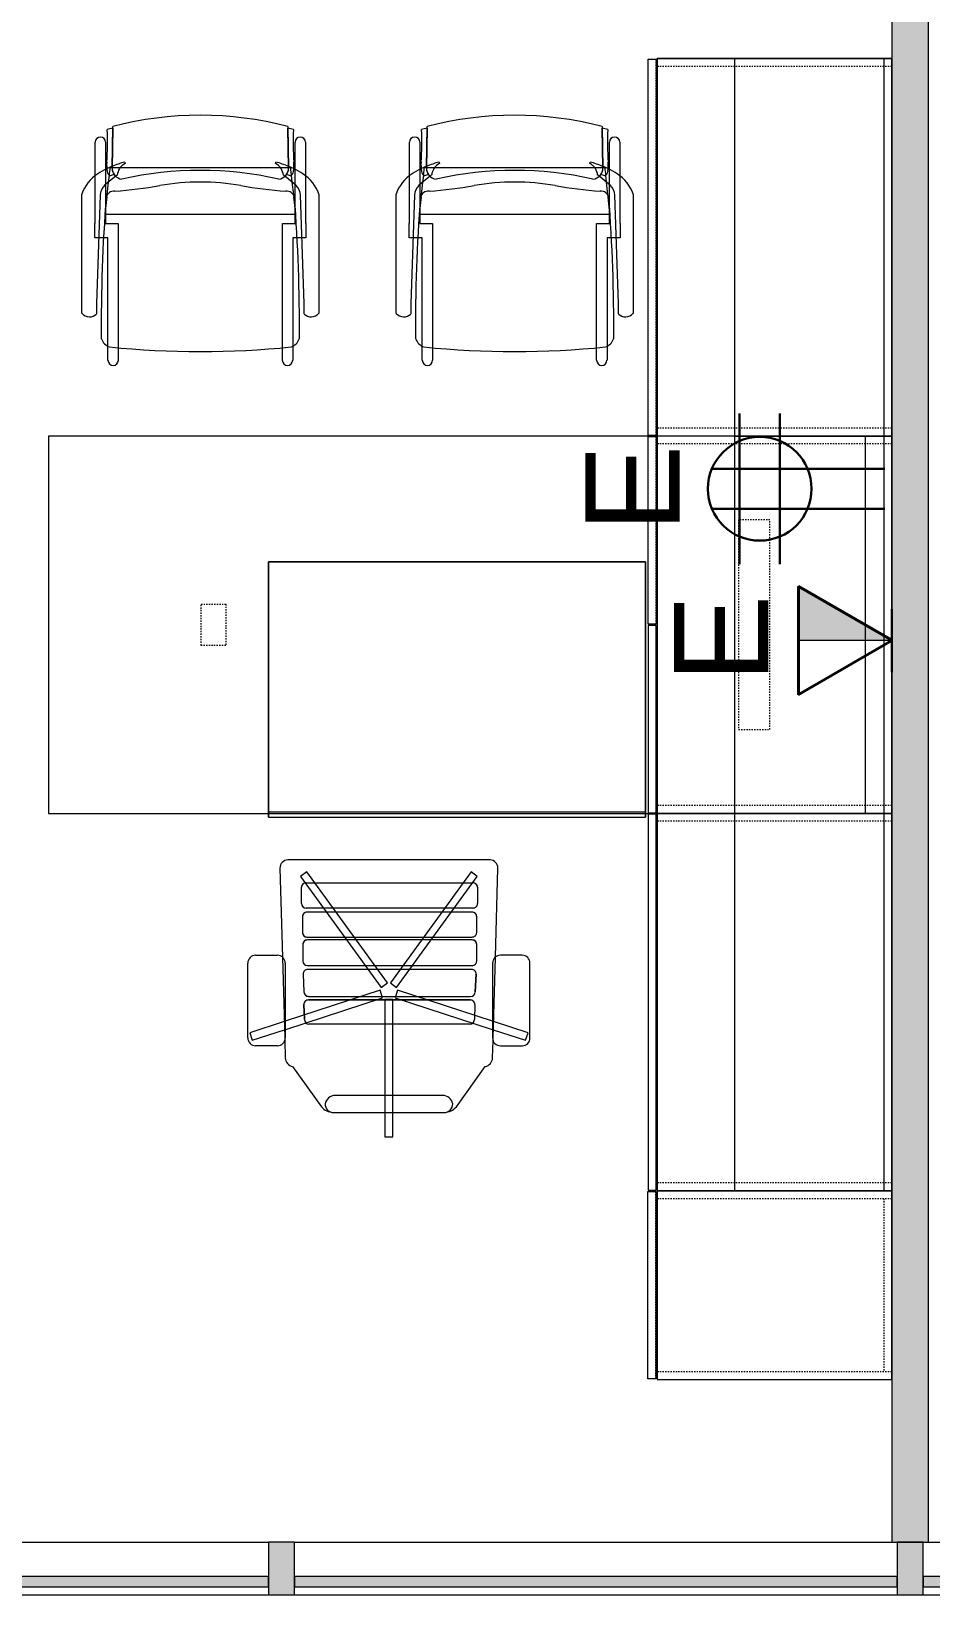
# Model space of a CAD drawing. Header units: inches. Extents: x 1180 to 3050, y -149 to 1363.
# Drawn here: x 2209.5 to 2295.4, y -149.3 to -0.1 of the extents above; entities that cross this region are included whole.
import ezdxf

# ---------------------------------------------------------------- set-up
doc = ezdxf.new("R2010")
doc.units = ezdxf.units.IN
doc.header["$MEASUREMENT"] = 0
doc.linetypes.add('Dash', pattern=[0.25, 0.125, -0.125])
for name, color, linetype, lineweight in [('A-ANNO-NOTE', 131, 'Continuous', 30), ('A-GLAZ-CURT', 52, 'Continuous', 13), ('A-GLAZ-CWMG', 51, 'Continuous', 13), ('A-WALL-PATT', 111, 'Continuous', 13), ('I-FURN', 30, 'Continuous', 9), ('I-FURN-PNLS', 30, 'Dash', 9), ('I-WALL', 2, 'Continuous', 13)]:
    doc.layers.add(name, color=color, linetype=linetype, lineweight=lineweight)
doc.styles.add('Swis721 Lt BT', font='swissl.ttf', dxfattribs={"height": 9})

# ---------------------------------------------------------------- blocks, each defined once
blk = doc.blocks.new('System Panel - Glazed-6522019-FIRST FLOOR POWER _ SIGNAL')
at = {"layer": 'A-GLAZ-CURT', "lineweight": 9}
blk.add_hatch(color=7, dxfattribs=at).paths.add_polyline_path([(-28.75, 1.75), (-28.75, 0.75), (28.75, 0.75), (28.75, 1.75), (4.96, 1.75)], flags=0)
at = {"layer": 'A-GLAZ-CURT', "color": 8, "lineweight": 20}
for p, q in [((28.75, 1.75), (-28.75, 1.75)), ((-28.75, 1.75), (-28.75, 0.75)), ((28.75, 0.75), (28.75, 1.75)), ((-28.75, 0.75), (28.75, 0.75))]:
    blk.add_line(p, q, dxfattribs=at)
blk = doc.blocks.new('Rectangular Mullion - 2_5_ x 5_ rectangular-6520307-FIRST FLOOR POWER _ SIGNAL')
at = {"layer": 'A-GLAZ-CWMG', "lineweight": 9}
blk.add_hatch(color=7, dxfattribs=at).paths.add_polyline_path([(1.25, -2.5), (-1.25, -2.5), (-1.25, 2.5), (1.25, 2.5), (1.25, -1.75)], flags=0)
at = {"layer": 'A-GLAZ-CWMG', "color": 8, "lineweight": 20}
for p, q in [((-1.25, 2.5), (1.25, 2.5)), ((-1.25, -2.5), (-1.25, 2.5)), ((1.25, 2.5), (1.25, -2.5)), ((1.25, -2.5), (-1.25, -2.5))]:
    blk.add_line(p, q, dxfattribs=at)
blk = doc.blocks.new('Rectangular Mullion - 2_5_ x 5_ rectangular-6522014-FIRST FLOOR POWER _ SIGNAL')
at = {"layer": 'A-GLAZ-CWMG', "lineweight": 9}
for p, q in [((2895.17, -144.25), (2952.17, -144.25)), ((2894.67, -149.25), (2952.17, -149.25))]:
    blk.add_line(p, q, dxfattribs=at)
blk = doc.blocks.new('Rectangular Mullion - 2_5_ x 5_ rectangular-V3-FIRST FLOOR POWER _ SIGNAL')
at = {"layer": 'A-GLAZ-CWMG', "lineweight": 9}
for p, q in [((2834.67, -144.25), (2891.67, -144.25)), ((2834.67, -149.25), (2892.17, -149.25))]:
    blk.add_line(p, q, dxfattribs=at)
blk = doc.blocks.new('F - EXECUTIVE DESK 2 - F - EXECUTIVE DESK 2-V26-FIRST FLOOR POWER _ SIGNAL')
at = {"layer": 'I-FURN'}
for p, q in [((47.63, 66.85), (47.63, 64.52)), ((48.38, 66.85), (47.63, 66.85)), ((48.38, 64.52), (48.38, 66.85)), ((53.31, 64.52), (42.69, 64.52)), ((53.27, 64.52), (42.73, 64.52)), ((47.63, 64.52), (47.63, 53.75)), ((48.38, 53.75), (48.38, 64.52)), ((41.56, 63.98), (38.81, 60.13)), ((42.87, 62.9), (53.13, 62.9)), ((57.19, 60.13), (54.44, 63.98)), ((37.36, 58.17), (35.28, 58.17)), ((38.11, 59.31), (38.06, 57.65)), ((57.94, 57.65), (57.89, 59.31)), ((58.64, 58.17), (60.72, 58.17)), ((34.54, 57.42), (34.54, 50.28)), ((34.95, 57.64), (34.71, 56.92)), ((34.71, 56.92), (38.01, 55.85)), ((38.04, 56.63), (34.95, 57.64)), ((38.06, 57.42), (37.84, 49.74)), ((38.06, 57.65), (38.06, 57.47)), ((38.11, 50.28), (38.11, 57.42)), ((57.9, 50.28), (57.9, 57.42)), ((57.94, 57.47), (57.94, 57.65)), ((58.16, 49.74), (57.94, 57.42)), ((61.06, 57.64), (57.96, 56.63)), ((57.99, 55.85), (61.29, 56.92)), ((61.29, 56.92), (61.06, 57.64)), ((61.47, 57.42), (61.47, 50.28)), ((38.01, 55.85), (38.11, 55.82)), ((38.11, 56.61), (38.04, 56.63)), ((38.11, 55.82), (47.17, 52.87)), ((47.41, 53.59), (38.15, 56.6)), ((39.8, 54.24), (39.84, 55.66)), ((39.8, 54.24), (39.84, 55.66)), ((40.28, 56.09), (55.63, 56.09)), ((40.28, 56.09), (55.63, 56.09)), ((57.85, 56.6), (48.6, 53.59)), ((48.83, 52.87), (57.9, 55.82)), ((56.07, 55.66), (56.11, 54.24)), ((56.11, 54.24), (56.07, 55.66)), ((57.96, 56.63), (57.9, 56.61)), ((57.9, 55.82), (57.99, 55.85)), ((55.67, 53.79), (40.24, 53.79)), ((40.24, 53.79), (55.67, 53.79)), ((47.63, 53.75), (48.38, 53.75)), ((47.26, 52.62), (39.56, 42.02)), ((39.76, 53.03), (39.68, 51.34)), ((39.68, 51.34), (39.76, 53.03)), ((55.67, 53.45), (40.2, 53.45)), ((55.67, 53.45), (40.2, 53.45)), ((47.17, 52.87), (47.41, 53.59)), ((47.86, 52.17), (47.26, 52.62)), ((48.74, 52.62), (48.14, 52.17)), ((48.6, 53.59), (48.83, 52.87)), ((56.44, 42.02), (48.74, 52.62)), ((56.19, 51.34), (56.11, 53.03)), ((56.19, 51.34), (56.11, 53.03)), ((40.12, 50.88), (55.75, 50.88)), ((40.12, 50.88), (55.75, 50.88)), ((40.16, 41.57), (47.86, 52.17)), ((48.14, 52.17), (55.84, 41.57)), ((35.28, 49.53), (37.36, 49.53)), ((37.84, 49.71), (37.6, 41.21)), ((39.61, 50.08), (39.61, 48.51)), ((39.61, 50.08), (39.61, 48.51)), ((55.78, 50.52), (40.06, 50.52)), ((55.78, 50.52), (40.06, 50.52)), ((56.22, 48.51), (56.22, 50.08)), ((56.22, 48.51), (56.22, 50.08)), ((58.4, 41.21), (58.16, 49.71)), ((60.72, 49.53), (58.64, 49.53)), ((40.06, 48.07), (55.78, 48.07)), ((40.06, 48.07), (55.78, 48.07)), ((55.82, 47.79), (40.06, 47.79)), ((55.82, 47.79), (40.06, 47.79)), ((39.61, 47.35), (39.61, 45.85)), ((39.61, 47.35), (39.61, 45.85)), ((56.26, 45.85), (56.26, 47.35)), ((56.26, 45.85), (56.26, 47.35)), ((39.99, 45.03), (55.9, 45.03)), ((39.99, 45.03), (55.9, 45.03)), ((40.06, 45.41), (55.82, 45.41)), ((40.06, 45.41), (55.82, 45.41)), ((39.55, 43.05), (39.55, 44.59)), ((39.55, 43.05), (39.55, 44.59)), ((56.35, 44.59), (56.35, 43.05)), ((56.35, 44.59), (56.35, 43.05)), ((39.56, 42.02), (40.16, 41.57)), ((55.91, 42.61), (39.99, 42.61)), ((55.91, 42.61), (39.99, 42.61)), ((55.84, 41.57), (56.44, 42.02)), ((38.35, 40.44), (57.65, 40.44)), ((59.5, 36.37), (23.5, 36.37)), ((23.5, 36.3), (23.5, 36.37)), ((23.5, 36.37), (23.5, 36.17)), ((23.5, 36.12), (23.5, 36.3)), ((23.5, 36), (23.5, 36.18)), ((23.5, 36.18), (23.5, 36.13)), ((23.5, 36), (23.5, 36.12)), ((23.5, 36.1), (23.5, 36)), ((23.5, 36.08), (23.5, 36.02)), ((23.5, 36), (23.5, 35.87)), ((23.5, 35.87), (23.5, 36)), ((23.5, 35.93), (23.5, 35.99)), ((23.5, 35.99), (23.5, 35.87)), ((23.5, 35.87), (23.5, 35.93)), ((23.5, 12), (23.5, 35.87)), ((23.5, 35.87), (59.5, 35.87)), ((23.5, 35.87), (59.5, 35.87)), ((23.5, 35.86), (23.5, 12)), ((59.5, 36.17), (59.5, 36.37)), ((59.5, 36.37), (59.5, 36.35)), ((59.5, 36.35), (59.5, 36.3)), ((59.5, 36.3), (59.5, 36.12)), ((59.5, 36.13), (59.5, 36.18)), ((59.5, 36.18), (59.5, 36)), ((59.5, 36.12), (59.5, 36)), ((59.5, 36), (59.5, 36.1)), ((59.5, 36.02), (59.5, 36.08)), ((59.5, 36), (59.5, 35.87)), ((59.5, 35.94), (59.5, 36)), ((59.5, 35.87), (59.5, 35.99)), ((59.5, 35.99), (59.5, 35.93)), ((59.5, 35.87), (59.5, 35.94)), ((59.5, 35.93), (59.5, 35.87)), ((59.5, 35.87), (59.5, 12)), ((59.5, 12), (59.5, 35.86)), ((59.5, 12), (23.5, 12)), ((59.5, 12), (23.5, 12))]:
    blk.add_line(p, q, dxfattribs=at)
for centre, radius, start, end in [((42.72, 63.02), 1.5, 91.3656, 140.4552), ((42.73, 63.71), 0.819, 90, 180), ((53.27, 63.71), 0.819, 0, 90), ((53.28, 63.02), 1.5, 39.5448, 88.6344), ((42.87, 63.87), 0.972, 190, 270), ((53.13, 63.87), 0.972, 270, 350), ((38.97, 59.29), 0.861, 100.7088, 178.3747), ((57.03, 59.29), 0.861, 1.6253, 79.2912), ((35.28, 57.42), 0.746, 90, 180), ((37.36, 57.42), 0.746, 0, 90), ((58.64, 57.42), 0.746, 90, 180), ((60.72, 57.42), 0.746, 360, 90), ((35.28, 50.28), 0.746, 180, 270), ((37.36, 50.28), 0.746, 270, 0), ((58.64, 50.28), 0.746, 180, 270), ((60.72, 50.28), 0.746, 270, 0), ((38.35, 41.19), 0.75, 178.3747, 270), ((57.65, 41.19), 0.75, 270, 1.6253)]:
    blk.add_arc(centre, radius, start, end, dxfattribs=at)
for centre, major_axis, ratio, start_param, end_param in [((40.28, 55.65), (0.441, 0), 0.99965, 1.570796, 3.116145), ((40.28, 55.65), (0.441, 0), 0.99965, 2.343471, 3.116145), ((40.28, 55.65), (0.441, 0), 0.99965, 1.570796, 2.343471), ((55.63, 55.65), (0.441, 0), 0.99965, 0.025448, 1.570796), ((55.63, 55.65), (0.441, 0), 0.99965, 0.025448, 1.570796), ((40.24, 54.23), (0.441, 0), 0.99965, 3.116145, 4.712389), ((40.24, 54.23), (0.441, 0), 0.99965, 3.116145, 3.914267), ((40.24, 54.23), (0.441, 0), 0.99965, 3.914267, 4.712389), ((55.67, 54.23), (0.441, 0), 0.99965, 4.712389, 6.308633), ((55.67, 54.23), (0.441, 0), 0.99965, 4.712389, 5.510511), ((55.67, 54.23), (0.441, 0), 0.99965, 5.510511, 6.308633), ((40.2, 53.01), (0.441, 0), 0.998574, 1.570796, 3.092009), ((40.2, 53.01), (0.441, 0), 0.998574, 1.570796, 3.092009), ((55.67, 53.01), (0.441, 0), 0.998574, 0.049584, 1.570796), ((55.67, 53.01), (0.441, 0), 0.998574, 0.81019, 1.570796), ((55.67, 53.01), (0.441, 0), 0.998574, 0.049584, 0.81019), ((40.12, 51.32), (0.441, 0), 0.998574, 3.092009, 4.712389), ((40.12, 51.32), (0.441, 0), 0.998574, 3.092009, 3.902199), ((40.12, 51.32), (0.441, 0), 0.998574, 3.902199, 4.712389), ((55.75, 51.32), (0.441, 0), 0.998574, 4.712389, 6.332769), ((55.75, 51.32), (0.441, 0), 0.998574, 4.712389, 5.522579), ((55.75, 51.32), (0.441, 0), 0.998574, 5.522579, 6.332769), ((40.06, 50.08), (0.441, 0), 0.999403, 1.570796, 3.141593), ((40.06, 50.08), (0.441, 0), 0.999403, 2.356194, 3.141593), ((40.06, 50.08), (0.441, 0), 0.999403, 1.570796, 2.356194), ((55.78, 50.08), (0.441, 0), 0.999403, 0, 1.570796), ((55.78, 50.08), (0.441, 0), 0.999403, 0, 1.570796), ((40.06, 48.51), (0.441, 0), 0.999403, 3.141593, 4.712389), ((40.06, 48.51), (0.441, 0), 0.999403, 3.141593, 3.926991), ((40.06, 47.35), (0.441, 0), 0.999591, 1.570796, 3.141593), ((40.06, 47.35), (0.441, 0), 0.999591, 1.570796, 3.141593), ((40.06, 48.51), (0.441, 0), 0.999403, 3.926991, 4.712389), ((55.78, 48.51), (0.441, 0), 0.999403, 4.712389, 6.283185), ((55.78, 48.51), (0.441, 0), 0.999403, 4.712389, 5.497787), ((55.82, 47.35), (0.441, 0), 0.999591, 0, 1.570796), ((55.82, 47.35), (0.441, 0), 0.999591, 0.785398, 1.570796), ((55.78, 48.51), (0.441, 0), 0.999403, 5.497787, 6.283185), ((55.82, 47.35), (0.441, 0), 0.999591, 0, 0.785398), ((39.99, 44.59), (0.441, 0), 0.994522, 1.570796, 3.141593), ((39.99, 44.59), (0.441, 0), 0.994522, 2.356194, 3.141593), ((40.06, 45.85), (0.441, 0), 0.999591, 3.141593, 4.712389), ((40.06, 45.85), (0.441, 0), 0.999591, 3.141593, 3.926991), ((39.99, 44.59), (0.441, 0), 0.994522, 1.570796, 2.356194), ((40.06, 45.85), (0.441, 0), 0.999591, 3.926991, 4.712389), ((55.82, 45.85), (0.441, 0), 0.999591, 4.712389, 6.283185), ((55.82, 45.85), (0.441, 0), 0.999591, 4.712389, 5.497787), ((55.9, 44.59), (0.442, 0), 0.994522, 0, 1.570796), ((55.9, 44.59), (0.442, 0), 0.994522, 0, 1.570796), ((55.82, 45.85), (0.441, 0), 0.999591, 5.497787, 6.283185), ((39.99, 43.05), (0.441, 0), 0.994522, 3.141593, 4.712389), ((39.99, 43.05), (0.441, 0), 0.994522, 3.141593, 3.926991), ((39.99, 43.05), (0.441, 0), 0.994522, 3.926991, 4.712389), ((55.91, 43.05), (0.441, 0), 0.994522, 4.712389, 6.283185), ((55.91, 43.05), (-0.441, 0), 0.994522, 1.570796, 2.356194), ((55.91, 43.05), (0.441, 0), 0.994522, 5.497787, 6.283185)]:
    blk.add_ellipse(centre, major_axis=major_axis, ratio=ratio, start_param=start_param, end_param=end_param, dxfattribs=at)
at = {"layer": 'I-FURN-PNLS', "linetype": 'Continuous'}
for p, q in [((0, 90), (0, 72)), ((22.38, 90), (0, 90)), ((22.38, 72), (22.38, 90)), ((22.53, 89.94), (23.28, 89.94)), ((22.53, 72.06), (22.53, 89.94)), ((23.28, 89.94), (23.28, 72.06)), ((0, 72), (0, 0)), ((15, 72), (0, 72)), ((0, 72), (0, 0)), ((0.75, 72), (0, 72)), ((0.75, 72), (0, 72)), ((0, 72), (0, 0)), ((0, 72), (0, 0)), ((0.75, 72), (0, 72)), ((0, 72), (22.38, 72)), ((0, 72), (0, 36)), ((0.75, 72), (0, 72)), ((0.75, 0), (0.75, 72)), ((0.75, 0), (0.75, 72)), ((0.75, 0), (0.75, 72)), ((15, 72), (0.75, 72)), ((15, 72), (0.75, 72)), ((15, 0), (15, 72)), ((22.38, 72), (15, 72)), ((22.38, 72), (15, 72)), ((22.38, 36), (22.38, 72)), ((22.38, 36), (22.38, 72)), ((22.5, 71.94), (22.5, 36.06)), ((23.25, 71.94), (22.5, 71.94)), ((23.28, 72.06), (22.53, 72.06)), ((23.25, 36.06), (23.25, 71.94)), ((0, 36), (0.75, 36)), ((0, 36), (0, 0)), ((0.75, 36), (0, 36)), ((0.75, 36), (2.5, 36)), ((2.5, 36), (0.75, 36)), ((15, 36), (2.5, 36)), ((2.5, 36), (2.5, 0)), ((2.5, 36), (15, 36)), ((15, 36), (2.5, 36)), ((80.5, 36), (15, 36)), ((15, 36), (22.38, 36)), ((22.38, 36), (15, 36)), ((22.38, 0), (22.38, 36)), ((22.38, 0), (22.38, 36)), ((22.5, 36.06), (23.25, 36.06)), ((23.25, 35.94), (22.5, 35.94)), ((22.5, 35.94), (22.5, 18.06)), ((23.25, 18.06), (23.25, 35.94)), ((59.5, 36.37), (23.5, 36.37)), ((23.5, 36.37), (23.5, 12)), ((59.5, 12), (59.5, 36.37)), ((80.5, 0), (80.5, 36)), ((22.5, 18.06), (23.25, 18.06)), ((22.5, 17.94), (23.25, 17.94)), ((22.5, 0.06), (22.5, 17.94)), ((23.25, 17.94), (23.25, 0.06)), ((23.5, 12), (59.5, 12)), ((0, 0), (15, 0)), ((0, 0), (0.75, 0)), ((0.75, 0), (2.5, 0)), ((2.5, 0), (15, 0)), ((15, 0), (22.38, 0)), ((23.25, 0.06), (22.5, 0.06)), ((0, 0), (0.75, 0)), ((0, 0), (0.75, 0)), ((0, 0), (0, -18.53)), ((0, 0), (0.75, 0)), ((0, -18.53), (0, 0)), ((0, 0), (0, -36)), ((15, 0), (0, 0)), ((0.75, 0), (2.5, 0)), ((0.75, -36), (0.75, 0)), ((2.5, 0), (15, 0)), ((2.5, 0), (15, 0)), ((15, 0), (80.5, 0)), ((15, 0), (22.38, 0)), ((15, -36), (15, 0)), ((22.38, -36), (22.38, 0)), ((22.38, 0), (22.38, -36)), ((22.5, -0.06), (23.25, -0.06)), ((22.5, -35.94), (22.5, -0.06)), ((23.25, -0.06), (23.25, -35.94)), ((0, -36), (15, -36)), ((15, -36), (0, -36)), ((0, -36), (15, -36)), ((15, -36), (22.38, -36)), ((22.38, -36), (15, -36)), ((23.25, -35.94), (22.5, -35.94))]:
    blk.add_line(p, q, dxfattribs=at)
at = {"layer": 'I-FURN-PNLS'}
for p, q in [((22.53, 89.94), (22.53, 72.06)), ((0, 89.25), (22.38, 89.25)), ((0.75, 72.75), (0.75, 89.25)), ((0, 72.75), (22.38, 72.75)), ((0, 0), (0, 72)), ((0, 36), (0, 72)), ((22.38, 36), (22.38, 72)), ((22.5, 36.06), (22.5, 71.94)), ((0, 71.25), (0.75, 71.25)), ((0.75, 71.25), (15, 71.25)), ((15, 71.25), (22.38, 71.25)), ((0, 36.75), (0.75, 36.75)), ((0, 0), (0, 36)), ((0.75, 36.75), (15, 36.75)), ((15, 36.75), (22.38, 36.75)), ((22.38, 0), (22.38, 36)), ((22.5, 18.06), (22.5, 35.94)), ((0, 35.25), (0.75, 35.25)), ((0.75, 35.25), (2.5, 35.25)), ((2.5, 35.25), (15, 35.25)), ((15, 35.25), (22.38, 35.25)), ((11.63, 28), (11.63, 8)), ((14.63, 28), (11.63, 28)), ((14.63, 8), (14.63, 28)), ((63.57, 19.97), (65.93, 19.97)), ((63.57, 16.03), (63.57, 19.97)), ((65.93, 19.97), (65.93, 16.03)), ((22.5, 17.94), (22.5, 0.06)), ((65.93, 16.03), (63.57, 16.03)), ((11.63, 8), (14.63, 8)), ((0, 0.75), (0.75, 0.75)), ((0.75, 0.75), (2.5, 0.75)), ((2.5, 0.75), (15, 0.75)), ((15, 0.75), (22.38, 0.75)), ((22.38, 0), (22.38, -36)), ((0, 0), (0, -36)), ((0, -0.75), (15, -0.75)), ((15, -0.75), (22.38, -0.75)), ((22.5, -0.06), (22.5, -35.94)), ((0, -35.25), (15, -35.25)), ((15, -35.25), (22.38, -35.25))]:
    blk.add_line(p, q, dxfattribs=at)
blk = doc.blocks.new('F-Haworth_Chair_X99-Seminar - X99 Seminar Chair with Glides-V27-FIRST FLOOR POWER _ SIGNAL')
at = {"layer": 'I-FURN'}
for p, q in [((-8.82, 9.44), (-8.82, 10.78)), ((-7.83, 10.78), (-7.83, 9.57)), ((7.83, 9.57), (7.83, 10.78)), ((8.82, 10.78), (8.82, 9.44)), ((-8.82, -0.89), (-8.82, 9.44)), ((-7.83, 9.57), (-7.83, -2.27)), ((7.83, -2.27), (7.83, 9.57)), ((8.82, 9.44), (8.82, -0.89)), ((-11.32, 5.48), (-11.3, 6.32)), ((-9.92, 6.36), (-9.92, 5.36)), ((9.92, 5.36), (9.92, 6.36)), ((11.3, 6.32), (11.32, 5.48)), ((-11.32, -5.06), (-11.32, 5.48)), ((-9.92, 5.36), (-9.57, -4.97)), ((9.57, -4.97), (9.92, 5.36)), ((11.32, 5.48), (11.32, -5.06)), ((-10.07, -0.89), (-9.71, -0.89)), ((-10.07, -2.27), (-10.07, -0.89)), ((-9.71, -0.89), (-9.2, -0.89)), ((-9.2, -0.89), (-8.82, -0.89)), ((8.82, -0.89), (9.2, -0.89)), ((9.2, -0.89), (9.71, -0.89)), ((9.71, -0.89), (10.07, -0.89)), ((10.07, -0.89), (10.07, -2.27)), ((-10.04, -2.27), (-10.07, -2.27)), ((-10.04, -4.99), (-10.04, -2.27)), ((-9.04, -2.27), (-9.04, -3.12)), ((-7.83, -2.27), (-9.04, -2.27)), ((9.04, -2.27), (7.83, -2.27)), ((9.04, -3.12), (9.04, -2.27)), ((10.04, -2.27), (10.04, -4.99)), ((10.07, -2.27), (10.04, -2.27)), ((-9.07, -3.12), (9.07, -3.12)), ((-9.07, -3.2), (-9.07, -3.12)), ((-8.9, -4.8), (-9.07, -3.2)), ((-9.04, -3.12), (-9.04, -3.43)), ((-9.04, -3.43), (-9.04, -3.62)), ((-9.04, -3.62), (-9.04, -5.99)), ((9.07, -3.2), (8.9, -4.8)), ((9.04, -3.43), (9.04, -3.12)), ((9.04, -3.62), (9.04, -3.43)), ((9.04, -5.99), (9.04, -3.62)), ((9.07, -3.12), (9.07, -3.2)), ((-10.04, -6.81), (-10.04, -5)), ((-9.13, -5.92), (-8.07, -6.77)), ((-8.88, -4.99), (-8.89, -4.91)), ((-8.75, -6.22), (-8.88, -4.99)), ((8.07, -6.77), (9.13, -5.92)), ((8.88, -4.99), (8.75, -6.22)), ((8.89, -4.91), (8.88, -4.99)), ((10.04, -5), (10.04, -6.81)), ((-10.04, -10.02), (-10.04, -6.81)), ((-9.04, -5.99), (-9.04, -7.4)), ((-9.04, -7.4), (-9.04, -10.02)), ((-8.68, -6.87), (-8.75, -6.22)), ((-8.62, -7.42), (-8.68, -6.87)), ((-8.6, -7.6), (-8.62, -7.43)), ((-8.61, -6.81), (-8.23, -6.95)), ((-8.03, -6.81), (-7.95, -6.87)), ((7.95, -6.87), (8.03, -6.81)), ((8.23, -6.95), (8.61, -6.81)), ((8.62, -7.43), (8.6, -7.6)), ((8.66, -7.04), (8.62, -7.42)), ((8.68, -6.87), (8.66, -7.03)), ((8.75, -6.22), (8.68, -6.87)), ((9.04, -7.4), (9.04, -5.99)), ((9.04, -10.02), (9.04, -7.4)), ((10.04, -6.81), (10.04, -10.02)), ((-8.49, -7.6), (-8.56, -7.6)), ((-8.42, -7.57), (-8.34, -11.37)), ((-8.34, -11.52), (-8.42, -7.57)), ((-7.65, -7.6), (-8.4, -7.6)), ((7.65, -7.6), (-7.65, -7.6)), ((-7.18, -7.99), (-7.21, -8.13)), ((7.21, -8.13), (7.18, -7.99)), ((8.4, -7.6), (7.65, -7.6)), ((8.34, -11.37), (8.42, -7.57)), ((8.42, -7.57), (8.34, -11.52)), ((8.56, -7.6), (8.49, -7.6))]:
    blk.add_line(p, q, dxfattribs=at)
for centre, radius, start, end in [((-8.32, 10.78), 0.495, 0, 180), ((8.32, 10.78), 0.495, 0, 180), ((-8.21, 8.28), 1.31, 110.0433, 159.9567), ((0, -75.01), 84.96, 84.1475, 95.8525), ((8.21, 8.28), 1.31, 20.0433, 69.9567), ((144.06, 7.32), 153.52, 179.4749, 184.5213), ((-144.06, 7.32), 153.52, 355.4787, 0.5251), ((-10.58, 5.68), 0.956, 45.8901, 138.1099), ((10.58, 5.68), 0.956, 41.8901, 134.1099), ((-7.87, -3.92), 3.63, 198.1789, 238.0478), ((-8.18, -4.9), 1.39, 182.8013, 227.1078), ((-8.24, -4.59), 0.763, 194.2338, 275.7662), ((-11.32, -48.08), 42.84, 79.9767, 85.7699), ((0, 15.97), 22.19, 259.9767, 280.0233), ((11.32, -48.08), 42.84, 94.2301, 100.0233), ((8.24, -4.59), 0.763, 264.2338, 345.7662), ((8.18, -4.9), 1.39, 312.8922, 357.1987), ((7.87, -3.92), 3.63, 301.9522, 341.8211), ((-4.71, 1.15), 9.61, 238.0478, 243.9964), ((-5.2, -7.86), 3.74, 170.0936, 184.0143), ((-8.28, -7.33), 0.613, 122.5427, 170.0936), ((-7.37, -7.55), 1.05, 95.9554, 181.1786), ((-7.37, -7.55), 1.05, 145.2002, 181.1786), ((-6.55, -6.76), 1.38, 185.0878, 212.4248), ((0, 26.49), 33.83, 257.2285, 282.7715), ((7.37, -7.55), 1.05, 358.8214, 84.0446), ((6.55, -6.76), 1.38, 327.5752, 354.9122), ((7.37, -7.55), 1.05, 358.8214, 34.7998), ((8.28, -7.33), 0.613, 9.9064, 57.4573), ((5.2, -7.86), 3.74, 355.9857, 9.9064), ((4.71, 1.15), 9.61, 296.0036, 301.9522), ((-36.06, -10.03), 27.2, 357.4882, 4.0143), ((-4.71, 1.15), 9.61, 243.9964, 246.4906), ((-4.71, 1.15), 9.61, 246.6393, 247.073), ((-4.71, 1.15), 9.61, 247.2631, 254.9334), ((-6.55, -6.76), 1.38, 214.0187, 242.9497), ((6.55, -6.76), 1.38, 297.0503, 325.9813), ((4.71, 1.15), 9.61, 285.0666, 292.7369), ((4.71, 1.15), 9.61, 292.927, 293.3607), ((4.71, 1.15), 9.61, 293.5094, 296.0036), ((36.06, -10.03), 27.2, 175.9857, 182.5118), ((-9.54, -10.02), 0.498, 180, 0), ((9.54, -10.02), 0.498, 180, 0), ((0, 20.73), 33.17, 254.4478, 255.4234), ((0, 20.29), 32.89, 255.304, 284.6925), ((0, 20.73), 33.17, 284.5766, 285.5522)]:
    blk.add_arc(centre, radius, start, end, dxfattribs=at)
blk = doc.blocks.new('F-Haworth_Chair_X99-Seminar - X99 Seminar Chair with Glides-V28-FIRST FLOOR POWER _ SIGNAL')
at = {"layer": 'I-FURN'}
for p, q in [((-8.82, 9.44), (-8.82, 10.78)), ((-7.83, 10.78), (-7.83, 9.57)), ((7.83, 9.57), (7.83, 10.78)), ((8.82, 10.78), (8.82, 9.44)), ((-8.82, -0.89), (-8.82, 9.44)), ((-7.83, 9.57), (-7.83, -2.27)), ((7.83, -2.27), (7.83, 9.57)), ((8.82, 9.44), (8.82, -0.89)), ((-11.32, 5.48), (-11.3, 6.32)), ((-9.92, 6.36), (-9.92, 5.36)), ((9.92, 5.36), (9.92, 6.36)), ((11.3, 6.32), (11.32, 5.48)), ((-11.32, -5.06), (-11.32, 5.48)), ((-9.92, 5.36), (-9.57, -4.97)), ((9.57, -4.97), (9.92, 5.36)), ((11.32, 5.48), (11.32, -5.06)), ((-10.07, -0.89), (-9.71, -0.89)), ((-10.07, -2.27), (-10.07, -0.89)), ((-9.71, -0.89), (-9.2, -0.89)), ((-9.2, -0.89), (-8.82, -0.89)), ((8.82, -0.89), (9.2, -0.89)), ((9.2, -0.89), (9.71, -0.89)), ((9.71, -0.89), (10.07, -0.89)), ((10.07, -0.89), (10.07, -2.27)), ((-10.04, -2.27), (-10.07, -2.27)), ((-10.04, -4.99), (-10.04, -2.27)), ((-9.04, -2.27), (-9.04, -3.12)), ((-7.83, -2.27), (-9.04, -2.27)), ((9.04, -2.27), (7.83, -2.27)), ((9.04, -3.12), (9.04, -2.27)), ((10.04, -2.27), (10.04, -4.99)), ((10.07, -2.27), (10.04, -2.27)), ((-9.07, -3.12), (9.07, -3.12)), ((-9.07, -3.2), (-9.07, -3.12)), ((-8.9, -4.8), (-9.07, -3.2)), ((-9.04, -3.12), (-9.04, -3.43)), ((-9.04, -3.43), (-9.04, -3.62)), ((-9.04, -3.62), (-9.04, -5.99)), ((9.07, -3.2), (8.9, -4.8)), ((9.04, -3.43), (9.04, -3.12)), ((9.04, -3.62), (9.04, -3.43)), ((9.04, -5.99), (9.04, -3.62)), ((9.07, -3.12), (9.07, -3.2)), ((-10.04, -6.81), (-10.04, -5)), ((-9.13, -5.92), (-8.07, -6.77)), ((-8.88, -4.99), (-8.89, -4.91)), ((-8.75, -6.22), (-8.88, -4.99)), ((8.07, -6.77), (9.13, -5.92)), ((8.88, -4.99), (8.75, -6.22)), ((8.89, -4.91), (8.88, -4.99)), ((10.04, -5), (10.04, -6.81)), ((-10.04, -10.02), (-10.04, -6.81)), ((-9.04, -5.99), (-9.04, -7.4)), ((-9.04, -7.4), (-9.04, -10.02)), ((-8.68, -6.87), (-8.75, -6.22)), ((-8.66, -7.03), (-8.68, -6.87)), ((-8.62, -7.42), (-8.66, -7.04)), ((-8.6, -7.6), (-8.62, -7.43)), ((-8.61, -6.81), (-8.23, -6.95)), ((-8.03, -6.81), (-7.95, -6.87)), ((7.95, -6.87), (8.03, -6.81)), ((8.23, -6.95), (8.61, -6.81)), ((8.62, -7.43), (8.6, -7.6)), ((8.66, -7.04), (8.62, -7.42)), ((8.68, -6.87), (8.66, -7.03)), ((8.75, -6.22), (8.68, -6.87)), ((9.04, -7.4), (9.04, -5.99)), ((9.04, -10.02), (9.04, -7.4)), ((10.04, -6.81), (10.04, -10.02)), ((-8.49, -7.6), (-8.56, -7.6)), ((-8.42, -7.57), (-8.34, -11.37)), ((-8.34, -11.52), (-8.42, -7.57)), ((-7.65, -7.6), (-8.4, -7.6)), ((7.65, -7.6), (-7.65, -7.6)), ((-7.18, -7.99), (-7.21, -8.13)), ((7.21, -8.13), (7.18, -7.99)), ((8.4, -7.6), (7.65, -7.6)), ((8.34, -11.37), (8.42, -7.57)), ((8.42, -7.57), (8.34, -11.52)), ((8.56, -7.6), (8.49, -7.6))]:
    blk.add_line(p, q, dxfattribs=at)
for centre, radius, start, end in [((-8.32, 10.78), 0.495, 0, 180), ((8.32, 10.78), 0.495, 0, 180), ((-8.21, 8.28), 1.31, 110.0433, 159.9567), ((0, -75.01), 84.96, 84.1475, 95.8525), ((8.21, 8.28), 1.31, 20.0433, 69.9567), ((144.06, 7.32), 153.52, 179.4749, 184.5213), ((-144.06, 7.32), 153.52, 355.4787, 0.5251), ((-10.58, 5.68), 0.956, 45.8901, 138.1099), ((10.58, 5.68), 0.956, 41.8901, 134.1099), ((-7.87, -3.92), 3.63, 198.1789, 238.0478), ((-8.18, -4.9), 1.39, 182.8013, 227.1078), ((-8.24, -4.59), 0.763, 194.2338, 275.7662), ((-11.32, -48.08), 42.84, 79.9767, 85.7699), ((0, 15.97), 22.19, 259.9767, 280.0233), ((11.32, -48.08), 42.84, 94.2301, 100.0233), ((8.24, -4.59), 0.763, 264.2338, 345.7662), ((8.18, -4.9), 1.39, 312.8922, 357.1987), ((7.87, -3.92), 3.63, 301.9522, 341.8211), ((-4.71, 1.15), 9.61, 238.0478, 243.9964), ((-5.2, -7.86), 3.74, 170.0936, 184.0143), ((-8.28, -7.33), 0.613, 122.5427, 170.0936), ((-7.37, -7.55), 1.05, 95.9554, 181.1786), ((-7.37, -7.55), 1.05, 145.2002, 181.1786), ((-6.55, -6.76), 1.38, 185.0878, 212.4248), ((0, 26.49), 33.83, 257.2285, 282.7715), ((7.37, -7.55), 1.05, 358.8214, 84.0446), ((6.55, -6.76), 1.38, 327.5752, 340.4467), ((6.55, -6.76), 1.38, 340.4467, 354.9122), ((7.37, -7.55), 1.05, 358.8214, 34.7998), ((8.28, -7.33), 0.613, 9.9064, 57.4573), ((5.2, -7.86), 3.74, 355.9857, 9.9064), ((4.71, 1.15), 9.61, 296.0036, 301.9522), ((-36.06, -10.03), 27.2, 357.4882, 4.0143), ((-4.71, 1.15), 9.61, 243.9964, 246.4906), ((-4.71, 1.15), 9.61, 246.6393, 247.073), ((-4.71, 1.15), 9.61, 247.2631, 254.9334), ((-6.55, -6.76), 1.38, 214.0187, 228.4842), ((-6.55, -6.76), 1.38, 228.4842, 242.9497), ((6.55, -6.76), 1.38, 297.0503, 325.9813), ((4.71, 1.15), 9.61, 285.0666, 292.7369), ((4.71, 1.15), 9.61, 292.927, 293.3607), ((4.71, 1.15), 9.61, 293.5094, 296.0036), ((36.06, -10.03), 27.2, 175.9857, 182.5118), ((-9.54, -10.02), 0.498, 180, 0), ((9.54, -10.02), 0.498, 180, 0), ((0, 20.73), 33.17, 254.4478, 255.4234), ((0, 20.29), 32.89, 255.304, 284.6925), ((0, 20.73), 33.17, 284.5766, 285.5522)]:
    blk.add_arc(centre, radius, start, end, dxfattribs=at)

msp = doc.modelspace()

# ---------------------------------------------------------------- hatches: boundary and pattern name
at = {"layer": 'A-ANNO-NOTE', "lineweight": 9}
msp.add_hatch(color=256, dxfattribs=at).paths.add_polyline_path([(2291.74, -58.22), (2282.81, -53.06), (2282.81, -58.22)], flags=0)
at = {"layer": 'A-WALL-PATT', "lineweight": 9}
msp.add_hatch(color=7, dxfattribs=at).paths.add_polyline_path([(2295.17, -144.25), (2295.17, 51.75), (2291.67, 51.75), (2291.67, -144.25)], flags=0)

# ---------------------------------------------------------------- linework, layer by layer
at = {"layer": 'A-ANNO-NOTE'}
for p, q in [((2277.14, -50.94), (2277.14, -36.59)), ((2280.97, -50.94), (2280.97, -36.59)), ((2291.02, -41.85), (2274.49, -41.85)), ((2291.02, -45.68), (2274.49, -45.68)), ((2291.67, -58.25), (2282.74, -53.1)), ((2282.74, -63.41), (2282.74, -53.1)), ((2291.74, -58.22), (2282.81, -53.06)), ((2282.81, -63.37), (2282.81, -53.06)), ((2291.67, -55.25), (2291.67, -61.25)), ((2291.67, -58.25), (2282.74, -63.41)), ((2291.74, -58.22), (2282.81, -63.37))]:
    msp.add_line(p, q, dxfattribs=at)
at = {"layer": 'A-ANNO-NOTE', "lineweight": 9}
for p, q in [((2291.74, -58.22), (2282.81, -53.06)), ((2282.81, -53.06), (2282.81, -58.22)), ((2282.81, -58.22), (2291.74, -58.22))]:
    msp.add_line(p, q, dxfattribs=at)
at = {"layer": 'A-ANNO-NOTE'}
msp.add_circle((2279.06, -43.76), 4.95, dxfattribs=at)
at = {"layer": 'I-WALL', "color": 8, "lineweight": 20}
for p, q in [((2291.67, 49.75), (2291.67, -144.25)), ((2295.17, -144.25), (2295.17, 49.75)), ((2291.67, -144.25), (2295.17, -144.25))]:
    msp.add_line(p, q, dxfattribs=at)

# ---------------------------------------------------------------- block references
at = {"layer": 'A-GLAZ-CURT', "lineweight": 9, "rotation": 180}
for p in [(2203.42, -146.75), (2263.42, -146.75), (2323.42, -146.75)]:
    msp.add_blockref('System Panel - Glazed-6522019-FIRST FLOOR POWER _ SIGNAL', p, dxfattribs=at)
at = {"layer": 'A-GLAZ-CWMG', "lineweight": 9}
for name, p in [('Rectangular Mullion - 2_5_ x 5_ rectangular-6522014-FIRST FLOOR POWER _ SIGNAL', (-720, 0)), ('Rectangular Mullion - 2_5_ x 5_ rectangular-V3-FIRST FLOOR POWER _ SIGNAL', (-600, 0)), ('Rectangular Mullion - 2_5_ x 5_ rectangular-6522014-FIRST FLOOR POWER _ SIGNAL', (-600, 0))]:
    msp.add_blockref(name, p, dxfattribs=at)
at = {"layer": 'A-GLAZ-CWMG', "lineweight": 9, "extrusion": (0, 0, -1)}
for p in [(-2233.42, -146.75), (-2293.42, -146.75)]:
    msp.add_blockref('Rectangular Mullion - 2_5_ x 5_ rectangular-6520307-FIRST FLOOR POWER _ SIGNAL', p, dxfattribs=at)
at = {"layer": 'I-FURN', "rotation": 180}
for name, p in [('F - EXECUTIVE DESK 2 - F - EXECUTIVE DESK 2-V26-FIRST FLOOR POWER _ SIGNAL', (2291.67, -38.73)), ('F-Haworth_Chair_X99-Seminar - X99 Seminar Chair with Glides-V27-FIRST FLOOR POWER _ SIGNAL', (2225.67, -20.73)), ('F-Haworth_Chair_X99-Seminar - X99 Seminar Chair with Glides-V28-FIRST FLOOR POWER _ SIGNAL', (2255.67, -20.73))]:
    msp.add_blockref(name, p, dxfattribs=at)

# ---------------------------------------------------------------- texts
at = {"layer": 'A-ANNO-NOTE', "lineweight": 9, "char_height": 9, "width": 9.393, "attachment_point": 1, "rotation": 90, "style": 'Swis721 Lt BT'}
for insert in [(2262.41, -47.94), (2270.88, -62.26)]:
    msp.add_mtext('E', dxfattribs=dict(at, insert=insert))

doc.saveas('drawing.dxf')
